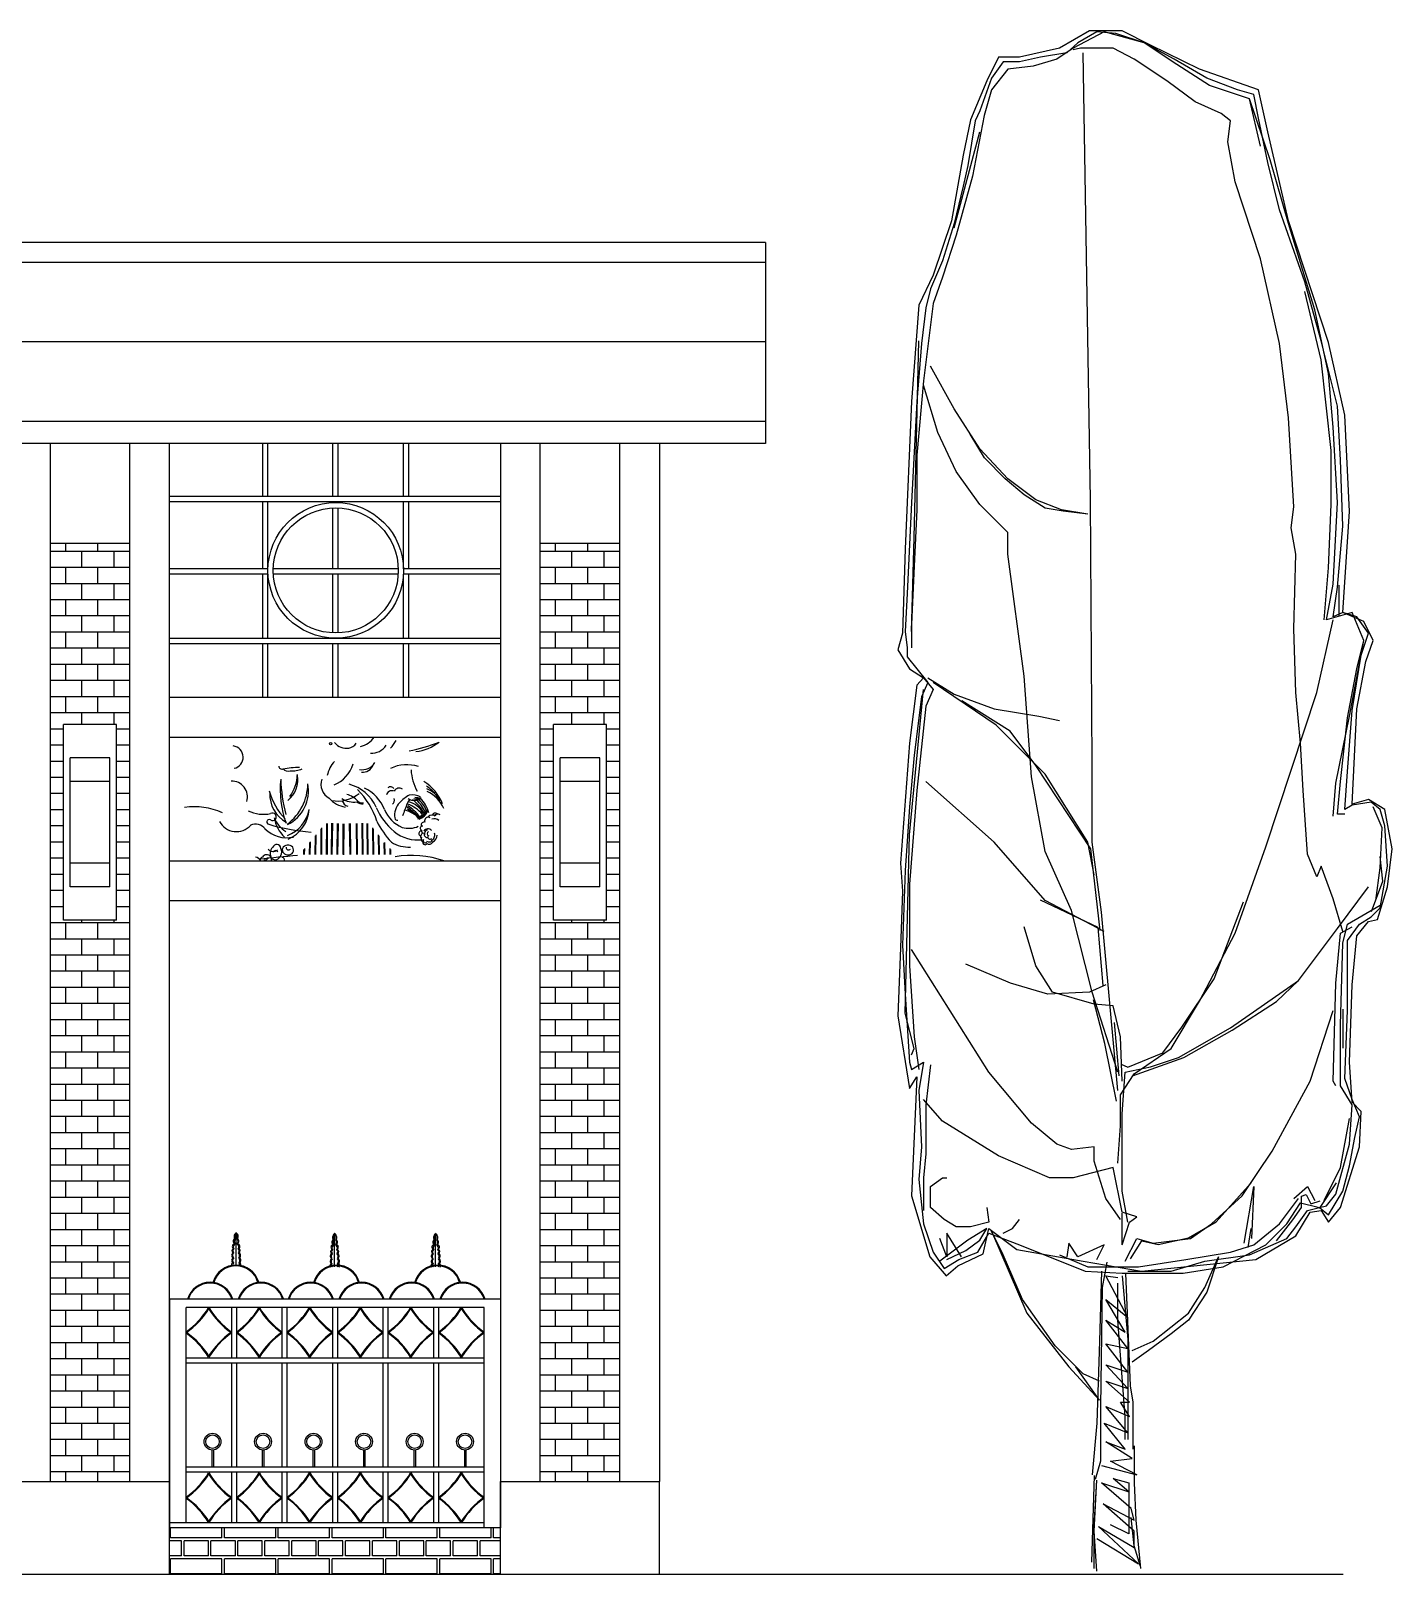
# Model space of a CAD drawing. Extents: x 3796 to 53512, y 4092 to 20812.
# Drawn here: x 43234 to 53512, y 9162 to 20812 of the extents above; entities that cross this region are included whole.
import ezdxf

# ---------------------------------------------------------------- set-up
doc = ezdxf.new("R2010")
doc.units = 0
doc.layers.get('0').update_dxf_attribs({"linetype": 'CONTINUOUS'})
for name, color, linetype in [('C1', 6, 'CONTINUOUS'), ('LAYER1', 3, 'CONTINUOUS'), ('LAYER2', 4, 'CONTINUOUS'), ('S1', 140, 'CONTINUOUS'), ('S2', 3, 'CONTINUOUS'), ('TREE', 104, 'CONTINUOUS')]:
    doc.layers.add(name, color=color, linetype=linetype)

# ---------------------------------------------------------------- blocks, each defined once
blk = doc.blocks.new('02ETRX16')
at = {"color": 0, "linetype": 'BYBLOCK'}
for p, q in [((-0.0237, 0.9839), (-0.0054, 0.9933)), ((-0.0196, 0.9856), (0.0063, 0.9927)), ((-0.0196, 0.9856), (-0.0013, 0.9915)), ((-0.0054, 0.9933), (0.0158, 0.9933)), ((-0.0013, 0.9915), (0.0111, 0.9927)), ((0.0063, 0.9927), (0.0264, 0.9821)), ((0.0111, 0.9927), (0.0234, 0.9856)), ((0.0158, 0.9933), (0.0352, 0.9821)), ((-0.0555, 0.9685), (-0.0237, 0.9839)), ((-0.0408, 0.9715), (-0.0196, 0.9856)), ((-0.039, 0.975), (-0.0196, 0.9856)), ((-0.0131, 0.975), (0.0005, 0.9821)), ((0.0005, 0.9821), (0.0217, 0.9821)), ((0.0217, 0.9821), (0.0264, 0.9809)), ((0.0234, 0.9856), (0.0305, 0.9791)), ((0.0264, 0.9821), (0.037, 0.975)), ((0.0352, 0.9821), (0.0611, 0.9762)), ((-0.062, 0.9579), (-0.0408, 0.9715)), ((-0.0602, 0.9626), (-0.039, 0.975)), ((-0.0343, 0.9609), (-0.0131, 0.975)), ((0.0152, 0.6894), (0.0199, 0.9791)), ((0.0305, 0.9791), (0.0476, 0.9762)), ((0.037, 0.975), (0.0523, 0.9703)), ((0.0476, 0.9762), (0.0611, 0.9732)), ((0.0523, 0.9703), (0.0688, 0.9685)), ((0.0611, 0.9762), (0.0747, 0.9762)), ((0.0611, 0.9732), (0.0717, 0.9732)), ((0.0717, 0.9732), (0.0794, 0.9626)), ((0.0747, 0.9762), (0.0823, 0.9609)), ((-0.0938, 0.955), (-0.0555, 0.9685)), ((-0.0802, 0.955), (-0.0602, 0.9626)), ((-0.0526, 0.9473), (-0.0343, 0.9609)), ((0.0688, 0.9685), (0.0794, 0.955)), ((0.0794, 0.9626), (0.087, 0.9414)), ((0.0823, 0.9609), (0.0929, 0.9356)), ((-0.0997, 0.9279), (-0.0938, 0.955)), ((-0.0938, 0.9367), (-0.0908, 0.952)), ((-0.0908, 0.952), (-0.0802, 0.955)), ((-0.0879, 0.9491), (-0.062, 0.9579)), ((0.0794, 0.955), (0.0841, 0.9385)), ((-0.1014, 0.9096), (-0.0879, 0.9491)), ((-0.095, 0.9185), (-0.0879, 0.9491)), ((-0.0696, 0.9397), (-0.0526, 0.9473)), ((0.087, 0.9414), (0.09, 0.935)), ((-0.0997, 0.9079), (-0.0938, 0.9367)), ((-0.0755, 0.935), (-0.0696, 0.9397)), ((-0.0738, 0.9214), (-0.0755, 0.935)), ((0.0841, 0.9385), (0.0917, 0.899)), ((0.09, 0.935), (0.0947, 0.9061)), ((0.0929, 0.9356), (0.0976, 0.9126)), ((-0.1132, 0.8702), (-0.0997, 0.9279)), ((-0.0785, 0.8955), (-0.0738, 0.9214)), ((0.1035, 0.8655), (0.087, 0.9279)), ((0.0976, 0.9126), (0.1053, 0.8702)), ((-0.1132, 0.8684), (-0.1014, 0.9096)), ((-0.1073, 0.8773), (-0.0997, 0.9079)), ((0.0947, 0.9061), (0.0976, 0.8926)), ((-0.095, 0.8455), (-0.0785, 0.8955)), ((0.0917, 0.899), (0.1023, 0.8608)), ((0.0976, 0.8926), (0.1035, 0.8684)), ((-0.1391, 0.7913), (-0.1132, 0.8702)), ((-0.1238, 0.8307), (-0.1073, 0.8773)), ((0.1053, 0.8702), (0.1171, 0.8349)), ((-0.1303, 0.8125), (-0.1132, 0.8684)), ((0.1023, 0.8608), (0.1112, 0.8337)), ((0.1035, 0.8684), (0.1112, 0.8443)), ((-0.1073, 0.7907), (-0.095, 0.8455)), ((0.1112, 0.8443), (0.1188, 0.826)), ((-0.1344, 0.7924), (-0.1238, 0.8307)), ((0.1112, 0.8337), (0.1171, 0.8166)), ((0.1171, 0.8349), (0.1265, 0.8154)), ((-0.1344, 0.7801), (-0.1238, 0.8243)), ((0.1188, 0.826), (0.1218, 0.8137)), ((-0.1391, 0.7712), (-0.1303, 0.8125)), ((0.1171, 0.8166), (0.1235, 0.7665)), ((0.1218, 0.8137), (0.1247, 0.7907)), ((0.1265, 0.8154), (0.1312, 0.753)), ((-0.1497, 0.7442), (-0.1391, 0.7913)), ((-0.145, 0.75), (-0.1344, 0.7924)), ((-0.1132, 0.7424), (-0.1073, 0.7907)), ((0.1247, 0.7907), (0.1277, 0.753)), ((0.1294, 0.6647), (0.1265, 0.7924)), ((-0.1421, 0.7365), (-0.1391, 0.7712)), ((-0.1409, 0.7212), (-0.1344, 0.7801)), ((0.1035, 0.7483), (0.1188, 0.776)), ((0.1141, 0.733), (0.1235, 0.7636)), ((0.1235, 0.7665), (0.1277, 0.7182)), ((0.1277, 0.753), (0.1312, 0.6876)), ((0.1312, 0.753), (0.1353, 0.6576)), ((-0.1527, 0.6817), (-0.1497, 0.7442)), ((-0.1468, 0.7153), (-0.145, 0.75)), ((-0.1167, 0.6847), (-0.1132, 0.7424)), ((0.087, 0.7224), (0.1035, 0.7483)), ((-0.145, 0.6876), (-0.1421, 0.7365)), ((0.0839, 0.7165), (0.0931, 0.7319)), ((0.1023, 0.7076), (0.1141, 0.733)), ((-0.1409, 0.6864), (-0.1409, 0.7212)), ((0.0688, 0.7029), (0.087, 0.7224)), ((-0.1485, 0.6723), (-0.1468, 0.7153)), ((0.0704, 0.703), (0.0839, 0.7165)), ((0.1277, 0.7182), (0.1277, 0.6829)), ((0.0505, 0.6894), (0.0688, 0.7029)), ((0.0581, 0.6925), (0.0704, 0.703)), ((0.087, 0.6864), (0.1023, 0.7076)), ((0.0445, 0.6839), (0.0581, 0.6925)), ((-0.1485, 0.6164), (-0.1527, 0.6817)), ((-0.1421, 0.6346), (-0.145, 0.6876)), ((-0.1391, 0.6452), (-0.1409, 0.6864)), ((-0.115, 0.6711), (-0.1167, 0.6847)), ((0.014, 0.5186), (0.0152, 0.6894)), ((0.0169, 0.68), (0.034, 0.6829)), ((0.0169, 0.68), (0.0328, 0.682)), ((0.0328, 0.682), (0.0445, 0.6839)), ((0.034, 0.6829), (0.0505, 0.6894)), ((0.0688, 0.6682), (0.087, 0.6864)), ((0.1277, 0.6829), (0.1294, 0.6464)), ((0.1312, 0.6876), (0.1341, 0.6287)), ((-0.145, 0.6328), (-0.1485, 0.6723)), ((-0.1179, 0.6541), (-0.115, 0.6711)), ((0.0688, 0.6541), (0.0688, 0.6682)), ((0.1312, 0.604), (0.1294, 0.6647)), ((-0.1167, 0.6058), (-0.1179, 0.6541)), ((0.0582, 0.5751), (0.0688, 0.6541)), ((0.1353, 0.6576), (0.1371, 0.6028)), ((-0.1362, 0.6116), (-0.1391, 0.6452)), ((0.1294, 0.6464), (0.1312, 0.6087)), ((-0.1461, 0.6144), (-0.1461, 0.6341)), ((-0.1421, 0.6134), (-0.145, 0.6328)), ((-0.1379, 0.6116), (-0.1421, 0.6346)), ((0.1341, 0.6287), (0.1353, 0.604)), ((-0.168, 0.5981), (-0.1621, 0.6105)), ((-0.165, 0.6028), (-0.1574, 0.6134)), ((-0.1621, 0.5981), (-0.1544, 0.6164)), ((-0.1621, 0.6105), (-0.1485, 0.6164)), ((-0.1574, 0.6134), (-0.1485, 0.6164)), ((-0.1544, 0.6164), (-0.1379, 0.6116)), ((-0.1485, 0.6164), (-0.1421, 0.6134)), ((-0.1315, 0.5645), (-0.1421, 0.6116)), ((-0.1603, 0.5887), (-0.165, 0.6028)), ((-0.1179, 0.5645), (-0.1167, 0.6058)), ((0.1312, 0.6087), (0.1312, 0.5934)), ((0.1353, 0.604), (0.1341, 0.5934)), ((0.1371, 0.6028), (0.14, 0.5922)), ((-0.1633, 0.5846), (-0.168, 0.5981)), ((-0.1527, 0.5492), (-0.1621, 0.5981)), ((-0.1574, 0.5798), (-0.1621, 0.5981)), ((0.14, 0.5922), (0.1324, 0.5798)), ((0.1341, 0.5934), (0.1341, 0.5875)), ((-0.1574, 0.5539), (-0.1633, 0.5846)), ((-0.1544, 0.5528), (-0.1603, 0.5887)), ((0.1341, 0.5875), (0.1277, 0.5798)), ((-0.1515, 0.548), (-0.1574, 0.5798)), ((0.0535, 0.5098), (0.0582, 0.5751)), ((0.0764, 0.5433), (0.1171, 0.571)), ((0.1206, 0.574), (0.1035, 0.5634)), ((0.1235, 0.574), (0.1171, 0.5663)), ((0.1277, 0.5798), (0.1206, 0.571)), ((0.1206, 0.571), (0.1247, 0.5616)), ((0.1324, 0.5798), (0.1235, 0.574)), ((0.1235, 0.574), (0.1277, 0.5692)), ((-0.0985, 0.4644), (-0.1315, 0.5645)), ((-0.1209, 0.5316), (-0.1179, 0.5645)), ((0.1035, 0.5634), (0.0776, 0.5539)), ((0.1171, 0.5663), (0.1218, 0.5557)), ((0.1324, 0.4721), (0.1235, 0.5663)), ((0.1247, 0.5616), (0.1294, 0.5239)), ((0.1277, 0.5692), (0.1324, 0.5316)), ((-0.1544, 0.4921), (-0.1574, 0.5539)), ((-0.1515, 0.5133), (-0.1544, 0.5528)), ((0.0776, 0.5539), (0.0487, 0.5492)), ((0.0673, 0.5394), (0.0986, 0.559)), ((0.1218, 0.5557), (0.1277, 0.5009)), ((-0.1438, 0.5056), (-0.1527, 0.5492)), ((-0.1468, 0.5068), (-0.1515, 0.548)), ((0.0487, 0.5492), (0.0352, 0.5463)), ((0.0446, 0.5115), (0.0764, 0.5433)), ((-0.1226, 0.5009), (-0.1209, 0.5316)), ((0.0507, 0.5172), (0.0673, 0.5394)), ((0.1324, 0.5316), (0.1383, 0.4538)), ((0.1294, 0.5239), (0.1324, 0.4903)), ((-0.1497, 0.4886), (-0.1515, 0.5133)), ((0.014, 0.4674), (0.014, 0.5186)), ((0.015, 0.4631), (0.0507, 0.5172)), ((0.0169, 0.4674), (0.0446, 0.5115)), ((-0.145, 0.4856), (-0.1468, 0.5068)), ((-0.1421, 0.4844), (-0.1438, 0.5056)), ((-0.1256, 0.4597), (-0.1226, 0.5009)), ((0.0446, 0.4615), (0.0535, 0.5098)), ((0.0776, 0.4674), (0.1218, 0.5068)), ((0.1277, 0.5009), (0.1324, 0.4403)), ((-0.1756, 0.4886), (-0.165, 0.495)), ((-0.1739, 0.4768), (-0.168, 0.4903)), ((-0.1727, 0.4886), (-0.1668, 0.4933)), ((-0.1668, 0.4933), (-0.1544, 0.4915)), ((-0.165, 0.495), (-0.1544, 0.4921)), ((-0.1544, 0.4915), (-0.1497, 0.4886)), ((0.1324, 0.4903), (0.1353, 0.4491)), ((-0.1803, 0.4632), (-0.1756, 0.4886)), ((-0.1756, 0.478), (-0.1727, 0.4886)), ((-0.1497, 0.4856), (-0.145, 0.4856)), ((-0.1774, 0.452), (-0.1756, 0.478)), ((-0.1727, 0.4509), (-0.1739, 0.4768)), ((0.1353, 0.3566), (0.1324, 0.4721)), ((-0.1774, 0.4385), (-0.1803, 0.4632)), ((-0.0785, 0.4085), (-0.0985, 0.4644)), ((0.0081, 0.422), (0.014, 0.4674)), ((0.0089, 0.4102), (0.015, 0.4631)), ((0.0128, 0.4462), (0.0169, 0.4674)), ((0.0275, 0.4232), (0.0446, 0.4615)), ((0.0446, 0.4297), (0.0776, 0.4674)), ((-0.1727, 0.425), (-0.1774, 0.452)), ((-0.1744, 0.4422), (-0.1726, 0.4582)), ((-0.1697, 0.4297), (-0.1727, 0.4509)), ((-0.1421, 0.4308), (-0.1344, 0.452)), ((-0.1344, 0.452), (-0.1315, 0.445)), ((-0.1315, 0.445), (-0.1256, 0.4597)), ((0.1383, 0.4538), (0.1371, 0.4356)), ((-0.167, 0.4225), (-0.1744, 0.4422)), ((0.1324, 0.4403), (0.1324, 0.3873)), ((0.1353, 0.4491), (0.1371, 0.4008)), ((-0.1709, 0.4173), (-0.1774, 0.4385)), ((-0.145, 0.4114), (-0.165, 0.4385)), ((-0.1485, 0.4096), (-0.1421, 0.4308)), ((0.1371, 0.4356), (0.1383, 0.399)), ((-0.1515, 0.4144), (-0.1727, 0.4267)), ((-0.1668, 0.4191), (-0.1727, 0.425)), ((-0.0649, 0.3789), (-0.084, 0.4287)), ((-0.0025, 0.3066), (0.0081, 0.422)), ((0.0063, 0.4096), (0.0446, 0.4297)), ((0.0101, 0.4121), (0.0476, 0.4299)), ((0.014, 0.3702), (0.0275, 0.4232)), ((-0.165, 0.4161), (-0.1709, 0.4173)), ((-0.1591, 0.4144), (-0.1668, 0.4191)), ((-0.1574, 0.4067), (-0.165, 0.4161)), ((-0.1515, 0.4038), (-0.1591, 0.4144)), ((-0.1468, 0.4085), (-0.1544, 0.4126)), ((-0.1485, 0.402), (-0.1515, 0.4144)), ((-0.1197, 0.3778), (-0.145, 0.4114)), ((0.007, 0.3745), (0.0101, 0.4121)), ((0.0505, 0.3873), (0.0582, 0.4126)), ((-0.1544, 0.3749), (-0.1574, 0.4067)), ((-0.1515, 0.3584), (-0.1515, 0.4038)), ((-0.1468, 0.349), (-0.1485, 0.402)), ((-0.1438, 0.3761), (-0.1468, 0.4085)), ((-0.0555, 0.3643), (-0.0785, 0.4085)), ((0.1371, 0.4008), (0.1353, 0.369)), ((0.0811, 0.3184), (0.1312, 0.3979)), ((0.1383, 0.399), (0.14, 0.3549)), ((0.0399, 0.3702), (0.0505, 0.3873)), ((0.067, 0.3761), (0.0959, 0.3884)), ((0.1324, 0.3873), (0.1294, 0.3413)), ((-0.1527, 0.3248), (-0.1544, 0.3749)), ((-0.1421, 0.3125), (-0.1438, 0.3761)), ((-0.1055, 0.3641), (-0.1197, 0.3778)), ((-0.0755, 0.3472), (-0.1197, 0.3778)), ((-0.044, 0.3475), (-0.0649, 0.3789)), ((-0.0025, 0.3184), (0.014, 0.3702)), ((0.0052, 0.3749), (0.0158, 0.3702)), ((0.0128, 0.3625), (0.0399, 0.3702)), ((0.0158, 0.3702), (0.0429, 0.369)), ((0.0429, 0.369), (0.067, 0.3761)), ((-0.0766, 0.3456), (-0.1055, 0.3641)), ((-0.0372, 0.3337), (-0.0555, 0.3643)), ((-0.0043, 0.3413), (0.0005, 0.3614)), ((0.0005, 0.3614), (0.0128, 0.3625)), ((0.0058, 0.337), (0.0132, 0.3653)), ((0.1353, 0.369), (0.1324, 0.3248)), ((-0.1497, 0.3142), (-0.1515, 0.3584)), ((-0.1486, 0.334), (-0.1486, 0.3592)), ((-0.1273, 0.3125), (-0.1421, 0.3584)), ((-0.0034, 0.3161), (-0.0004, 0.3506)), ((0.1294, 0.3337), (0.1353, 0.3566)), ((0.14, 0.3549), (0.1324, 0.3078)), ((-0.1468, 0.3095), (-0.1468, 0.349)), ((-0.0453, 0.3278), (-0.0766, 0.3456)), ((-0.0419, 0.3278), (-0.0755, 0.3472)), ((-0.0317, 0.3309), (-0.044, 0.3475)), ((-0.0054, 0.3125), (-0.0043, 0.3413)), ((0.1294, 0.3413), (0.1265, 0.3201)), ((-0.0131, 0.3172), (-0.0372, 0.3337)), ((-0.009, 0.3217), (-0.0317, 0.3309)), ((-0.0016, 0.2995), (0.0058, 0.337)), ((0.1312, 0.3296), (0.1294, 0.3337)), ((-0.1544, 0.2989), (-0.1527, 0.3248)), ((-0.0121, 0.3161), (-0.0453, 0.3278)), ((-0.0237, 0.3219), (-0.0419, 0.3278)), ((-0.0072, 0.3184), (-0.0237, 0.3219)), ((-0.0047, 0.3235), (-0.009, 0.3217)), ((0.1188, 0.3231), (0.1218, 0.2972)), ((0.1235, 0.3248), (0.1265, 0.3066)), ((0.1312, 0.3201), (0.1235, 0.3248)), ((0.1324, 0.3248), (0.1312, 0.3201)), ((-0.1544, 0.3007), (-0.1497, 0.3142)), ((-0.1438, 0.3095), (-0.1421, 0.3125)), ((-0.1026, 0.2671), (-0.1273, 0.3125)), ((-0.0043, 0.3036), (-0.0131, 0.3172)), ((-0.0054, 0.2913), (-0.0072, 0.3184)), ((0.0535, 0.2854), (0.0811, 0.3184)), ((0.1277, 0.3154), (0.1312, 0.2383)), ((0.1324, 0.3078), (0.1277, 0.3154)), ((-0.1591, 0.2895), (-0.1544, 0.3007)), ((-0.1544, 0.2972), (-0.1468, 0.3095)), ((-0.0043, 0.2836), (-0.0043, 0.3036)), ((0.1112, 0.2866), (0.1235, 0.3007)), ((0.1265, 0.3066), (0.1247, 0.2701)), ((-0.1603, 0.293), (-0.1544, 0.2989)), ((-0.1591, 0.2701), (-0.1603, 0.293)), ((-0.1527, 0.2718), (-0.1544, 0.2972)), ((-0.0054, 0.2412), (-0.0054, 0.2913)), ((0.1218, 0.2972), (0.1218, 0.2654)), ((-0.1562, 0.276), (-0.1591, 0.2895)), ((-0.1468, 0.2565), (-0.1527, 0.2883)), ((-0.0025, 0.2595), (-0.0043, 0.2836)), ((0.037, 0.2718), (0.0535, 0.2854)), ((0.0747, 0.2642), (0.1112, 0.2866)), ((-0.1468, 0.2306), (-0.1591, 0.2701)), ((-0.1527, 0.2577), (-0.1562, 0.276)), ((-0.1438, 0.2394), (-0.1527, 0.2718)), ((0.0128, 0.2701), (0.0275, 0.2683)), ((0.0128, 0.2606), (0.0128, 0.2701)), ((0.0275, 0.2683), (0.037, 0.2718)), ((0.1247, 0.2701), (0.1265, 0.2489)), ((-0.0832, 0.2383), (-0.1026, 0.2671)), ((0.0052, 0.2365), (0.0128, 0.2606)), ((0.0417, 0.25), (0.0747, 0.2642)), ((0.1218, 0.2654), (0.1235, 0.25)), ((-0.1485, 0.2412), (-0.1527, 0.2577)), ((-0.1362, 0.2353), (-0.1468, 0.2565)), ((-0.0054, 0.2277), (0.0005, 0.2565)), ((0.0005, 0.2565), (0.0264, 0.25)), ((-0.1391, 0.2259), (-0.1485, 0.2412)), ((-0.1338, 0.2306), (-0.1443, 0.2466)), ((-0.1256, 0.2442), (-0.1303, 0.2353)), ((-0.1167, 0.2365), (-0.1256, 0.2442)), ((-0.0908, 0.2442), (-0.0891, 0.2106)), ((-0.0844, 0.2076), (-0.0908, 0.2442)), ((-0.0662, 0.2214), (-0.0889, 0.2466)), ((-0.009, 0.2212), (-0.0054, 0.2412)), ((0.0264, 0.25), (0.0417, 0.25)), ((0.1112, 0.25), (0.1082, 0.25)), ((0.1188, 0.2442), (0.1112, 0.25)), ((0.1188, 0.2306), (0.1188, 0.2442)), ((0.1235, 0.25), (0.1235, 0.2288)), ((0.1265, 0.2489), (0.1235, 0.22)), ((-0.1391, 0.2212), (-0.1468, 0.2306)), ((-0.1379, 0.2318), (-0.1438, 0.2394)), ((-0.1332, 0.2306), (-0.1391, 0.2259)), ((-0.1332, 0.2306), (-0.1379, 0.2318)), ((-0.1277, 0.2331), (-0.1338, 0.2349)), ((-0.1209, 0.2336), (-0.1332, 0.2306)), ((-0.1256, 0.2288), (-0.1332, 0.2306)), ((-0.1246, 0.2392), (-0.1277, 0.2331)), ((-0.1215, 0.238), (-0.1246, 0.2392)), ((-0.1215, 0.2306), (-0.1215, 0.238)), ((-0.116, 0.2226), (-0.1215, 0.2306)), ((-0.112, 0.22), (-0.1209, 0.2336)), ((-0.1073, 0.22), (-0.1197, 0.2365)), ((-0.0632, 0.22), (-0.0832, 0.2383)), ((-0.0043, 0.223), (0.0052, 0.2365)), ((0.0823, 0.2306), (0.0811, 0.2212)), ((0.11, 0.223), (0.1188, 0.2306)), ((0.1312, 0.2383), (0.1194, 0.1988)), ((-0.1344, 0.2288), (-0.1391, 0.2212)), ((-0.1273, 0.2277), (-0.1344, 0.2288)), ((-0.1179, 0.2124), (-0.1273, 0.2277)), ((-0.1179, 0.2182), (-0.1256, 0.2288)), ((-0.1055, 0.2091), (-0.116, 0.2226)), ((-0.0483, 0.211), (-0.0662, 0.2214)), ((-0.0149, 0.2247), (-0.0054, 0.2277)), ((-0.0101, 0.2212), (-0.0149, 0.2247)), ((-0.0054, 0.2065), (-0.0101, 0.2212)), ((-0.0054, 0.2065), (-0.0054, 0.2271)), ((0.0658, 0.2171), (0.0611, 0.223)), ((0.0811, 0.2212), (0.0929, 0.2182)), ((0.1023, 0.2182), (0.11, 0.223)), ((-0.112, 0.2106), (-0.1179, 0.2182)), ((-0.092, 0.197), (-0.1179, 0.2124)), ((-0.0985, 0.2065), (-0.112, 0.22)), ((-0.0879, 0.2), (-0.112, 0.2106)), ((-0.0908, 0.2065), (-0.1073, 0.22)), ((-0.0871, 0.2048), (-0.0889, 0.2171)), ((-0.0496, 0.2106), (-0.0632, 0.22)), ((-0.0255, 0.2076), (-0.0496, 0.2106)), ((-0.0287, 0.2067), (-0.0483, 0.211)), ((-0.0149, 0.2106), (-0.0255, 0.2076)), ((-0.0072, 0.1959), (-0.0149, 0.2106)), ((0.0794, 0.2153), (0.0564, 0.1623)), ((0.0811, 0.2141), (0.0611, 0.2065)), ((0.0811, 0.2171), (0.0629, 0.2035)), ((0.0717, 0.2141), (0.0658, 0.2171)), ((0.0717, 0.2), (0.0794, 0.2153)), ((0.0847, 0.2006), (0.0811, 0.2171)), ((0.0882, 0.2018), (0.0811, 0.2141)), ((0.0823, 0.2171), (0.0947, 0.2094)), ((0.087, 0.2094), (0.0823, 0.2171)), ((0.0929, 0.2182), (0.1023, 0.2182)), ((0.0988, 0.1988), (0.1082, 0.2141)), ((0.1082, 0.2141), (0.1082, 0.1988)), ((0.1082, 0.1988), (0.1129, 0.2106)), ((0.1235, 0.22), (0.1171, 0.2018)), ((-0.0708, 0.1923), (-0.0985, 0.2065)), ((-0.0755, 0.2018), (-0.0908, 0.2065)), ((-0.0467, 0.197), (-0.0755, 0.2018)), ((-0.0182, 0.2091), (-0.0287, 0.2067)), ((-0.0108, 0.1974), (-0.0182, 0.2091)), ((0.0063, 0.2065), (0.0234, 0.1988)), ((0.0111, 0.197), (0.0063, 0.2065)), ((0.0611, 0.2065), (0.0187, 0.1894)), ((0.0629, 0.2035), (0.0199, 0.1959)), ((0.0234, 0.1988), (0.0293, 0.2076)), ((0.0293, 0.2076), (0.0305, 0.1988)), ((0.1012, 0.1929), (0.0847, 0.2006)), ((0.0959, 0.2029), (0.087, 0.2094)), ((0.1006, 0.197), (0.0882, 0.2018)), ((0.0947, 0.2094), (0.1129, 0.1959)), ((0.1082, 0.197), (0.0959, 0.2029)), ((0.1171, 0.2018), (0.11, 0.1912)), ((-0.0178, 0.1894), (-0.092, 0.197)), ((-0.059, 0.1959), (-0.0879, 0.2)), ((-0.0449, 0.1882), (-0.0708, 0.1923)), ((-0.0679, 0.1988), (-0.0602, 0.1758)), ((-0.059, 0.1788), (-0.0679, 0.1988)), ((-0.0372, 0.1894), (-0.059, 0.1959)), ((-0.016, 0.1923), (-0.0467, 0.197)), ((0.0199, 0.1959), (-0.0178, 0.1894)), ((0.0169, 0.1923), (-0.016, 0.1923)), ((0.0046, 0.1953), (0.0075, 0.1788)), ((0.0352, 0.2), (0.0169, 0.1923)), ((0.0593, 0.1711), (0.0717, 0.2)), ((0.11, 0.1912), (0.1006, 0.197)), ((0.1088, 0.1864), (0.1012, 0.1929)), ((0.1194, 0.1988), (0.1088, 0.1864)), ((-0.0054, 0.1882), (-0.0449, 0.1882)), ((-0.009, 0.1894), (-0.0372, 0.1894)), ((-0.0107, 0.1152), (-0.0078, 0.1882)), ((-0.0054, 0.1864), (-0.009, 0.1452)), ((-0.009, 0.1594), (0.0052, 0.1864)), ((0.0187, 0.1894), (-0.0054, 0.1882)), ((0.0052, 0.1864), (-0.0025, 0.1853)), ((-0.0025, 0.1576), (-0.0025, 0.1817)), ((0.0081, 0.1894), (0.0093, 0.144)), ((-0.0602, 0.1758), (-0.0484, 0.1576)), ((-0.0484, 0.1623), (-0.059, 0.1788)), ((0.0052, 0.1711), (-0.009, 0.1594)), ((-0.0072, 0.1499), (0.0052, 0.1711)), ((0.0075, 0.1788), (0.0087, 0.1016)), ((0.0381, 0.1411), (0.0593, 0.1711)), ((-0.0255, 0.144), (-0.0484, 0.1623)), ((0.0564, 0.1623), (0.0293, 0.1275)), ((-0.0484, 0.1576), (-0.0372, 0.1488)), ((-0.009, 0.1393), (0.0052, 0.1576)), ((-0.0072, 0.0952), (-0.0025, 0.1576)), ((0.0052, 0.1576), (-0.0072, 0.1499)), ((-0.0372, 0.1488), (-0.0225, 0.1381)), ((-0.0119, 0.1381), (-0.0255, 0.144)), ((-0.009, 0.1452), (-0.009, 0.0804)), ((0.0052, 0.1423), (-0.009, 0.1393)), ((-0.009, 0.124), (0.0052, 0.1423)), ((0.0093, 0.144), (0.0111, 0.091)), ((0.0199, 0.1228), (0.0381, 0.1411)), ((-0.0225, 0.1381), (-0.0119, 0.1305)), ((0.0052, 0.1287), (-0.009, 0.124)), ((-0.009, 0.1134), (0.0052, 0.1287)), ((0.0093, 0.1058), (0.0246, 0.1275)), ((0.0293, 0.1275), (0.0093, 0.1058)), ((0.0093, 0.1181), (0.0199, 0.1228)), ((-0.0125, 0.1046), (-0.0107, 0.1152)), ((-0.0101, 0.1046), (0.0052, 0.1181)), ((0.0052, 0.1181), (-0.009, 0.1134)), ((-0.0125, 0.074), (-0.0125, 0.1046)), ((-0.0043, 0.1046), (-0.0101, 0.1046)), ((-0.0101, 0.0952), (-0.0043, 0.1046)), ((0.0052, 0.1016), (-0.0101, 0.0952)), ((-0.009, 0.0846), (0.0052, 0.1016)), ((0.0087, 0.1016), (0.0087, 0.0663)), ((0.0063, 0.091), (-0.009, 0.0846)), ((-0.0072, 0.0804), (-0.0072, 0.0952)), ((-0.0072, 0.074), (0.0063, 0.091)), ((0.0111, 0.091), (0.014, 0.0575)), ((-0.0131, 0.0763), (-0.0131, 0.0522)), ((-0.0119, 0.0681), (0.0052, 0.0787)), ((0.0052, 0.0787), (-0.0072, 0.074)), ((-0.0149, 0.0575), (0.0022, 0.0663)), ((0.0081, 0.0634), (-0.0149, 0.0575)), ((0.0022, 0.0663), (-0.0119, 0.0681)), ((0.0087, 0.0663), (0.0122, 0.0545)), ((-0.0131, 0.0522), (-0.0143, 0.028)), ((-0.0113, 0.0357), (0.0081, 0.0522)), ((0.0005, 0.0551), (-0.0096, 0.0522)), ((-0.0096, 0.0463), (0.0005, 0.0551)), ((-0.0096, 0.0522), (-0.0096, 0.0192)), ((0.0081, 0.0522), (-0.0096, 0.0463)), ((0.0128, 0.0239), (0.0111, 0.0539)), ((0.0128, 0.021), (0.0111, 0.0539)), ((0.0128, 0.0569), (0.0146, 0.0009)), ((0.0069, 0.0386), (-0.0131, 0.028)), ((-0.0131, 0.021), (0.0069, 0.0386)), ((-0.0131, 0.028), (-0.0113, 0.0357)), ((-0.0143, 0.028), (-0.0172, -0.0032)), ((-0.016, -0.0002), (0.0099, 0.0239)), ((-0.0131, 0.0115), (-0.0113, 0.0298)), ((0.0099, 0.0239), (-0.0131, 0.0104)), ((-0.0131, 0.0104), (-0.0131, 0.021)), ((-0.0096, 0.0192), (0.0022, 0.0251)), ((0.0111, -0.005), (0.0128, 0.021)), ((0.0128, -0.0032), (0.0128, 0.0239)), ((-0.0172, -0.002), (-0.0131, 0.0115)), ((0.0111, 0.0162), (-0.016, -0.0002))]:
    blk.add_line(p, q, dxfattribs=at)
blk = doc.blocks.new('A$C71B146BA')
at = {"layer": 'TREE', "xscale": -4480, "yscale": 4480, "zscale": 4480}
blk.add_blockref('02ETRX16', (627.3, 22.2), dxfattribs=at)
blk = doc.blocks.new('A$C308B73CE')
at = {"color": 3, "xscale": 5, "yscale": 5, "zscale": 5}
blk.add_blockref('A$C71B146BA', (0, 0), dxfattribs=at)
blk = doc.blocks.new('A$C458A03C4')
at = {"color": 9, "xscale": 0.52, "yscale": 0.52, "zscale": 0.52}
blk.add_blockref('A$C308B73CE', (0, 0), dxfattribs=at)

msp = doc.modelspace()

# ---------------------------------------------------------------- hatches: boundary and pattern name
h = msp.add_hatch()
h.set_pattern_fill('AR-B816', color=256, scale=0.6, style=0)
h.set_pattern_definition([(180, (39351.26, 5912.28), (0, 121.92), []), (90, (39351.26, 5912.28), (121.92, 121.92), [121.92, -121.92])])
h.paths.add_polyline_path([(43381, 16946), (43981, 16946), (43981, 9862), (43381, 9862)])
h.paths.add_polyline_path([(43481, 15575), (43481, 14100), (43881, 14100), (43881, 15575)], flags=16)
h.paths.add_polyline_path([(43531, 15325), (43531, 14350), (43831, 14350), (43831, 15325)], flags=0)
h.paths.add_polyline_path([(43531, 15145), (43531, 15325), (43831, 15325), (43831, 15145)], flags=0)
h.paths.add_polyline_path([(43831, 14530), (43531, 14530), (43531, 15145), (43831, 15145)], flags=0)
h.paths.add_polyline_path([(43531, 14350), (43531, 14530), (43831, 14530), (43831, 14350)], flags=0)
h = msp.add_hatch()
h.set_pattern_fill('AR-B816', color=256, scale=0.6, style=0)
h.set_pattern_definition([(180, (43050.28, 5912.28), (0, 121.92), []), (90, (43050.28, 5912.28), (121.92, 121.92), [121.92, -121.92])])
h.paths.add_polyline_path([(47080, 16946), (47680, 16946), (47680, 9862), (47080, 9862)])
h.paths.add_polyline_path([(47180, 15575), (47180, 14100), (47580, 14100), (47580, 15575)], flags=16)
h.paths.add_polyline_path([(47230, 15325), (47230, 14350), (47530, 14350), (47530, 15325)], flags=0)
h.paths.add_polyline_path([(47230, 15145), (47230, 15325), (47530, 15325), (47530, 15145)], flags=0)
h.paths.add_polyline_path([(47530, 14530), (47230, 14530), (47230, 15145), (47530, 15145)], flags=0)
h.paths.add_polyline_path([(47230, 14350), (47230, 14530), (47530, 14530), (47530, 14350)], flags=0)
h = msp.add_hatch()
h.set_pattern_fill('AR-BRELM', color=9, scale=2, style=0)
h.set_pattern_definition([(180, (43050.28, 5912.28), (0, 270.968), [387.35, -19.05]), (180, (43050.28, 6026.58), (0, 270.968), [387.35, -19.05]), (180, (42948.68, 6047.76), (0, 270.968), [184.15, -19.05]), (180, (42948.68, 6162.06), (0, 270.968), [184.15, -19.05]), (90, (43050.28, 5912.28), (406.4, 2e-14), [114.3, -156.667]), (90, (43069.33, 5912.28), (406.4, 2e-14), [114.3, -156.667]), (90, (42948.68, 6047.76), (203.2, 1e-14), [114.3, -156.667]), (90, (42967.73, 6047.76), (203.2, 1e-14), [114.3, -156.667])])
h.paths.add_polyline_path([(46780, 9512), (46780, 9162), (44281, 9162), (44281, 9512)])

# ---------------------------------------------------------------- linework, layer by layer
for p, q in [((43381, 16946), (43981, 16946)), ((47080, 16946), (47680, 16946))]:
    msp.add_line(p, q)
at = {"color": 3}
for p, q in [((44280, 11237), (44280, 9512)), ((46780, 11237), (44280, 11237)), ((46780, 11237), (46780, 9512)), ((44407, 9550), (44407, 11174)), ((46657, 11174), (44407, 11174)), ((44750, 10792), (44750, 11174)), ((44788, 10792), (44788, 11174)), ((45131, 10792), (45131, 11174)), ((45169, 10792), (45169, 11174)), ((45513, 10792), (45513, 11174)), ((45551, 10792), (45551, 11174)), ((45894, 10792), (45894, 11174)), ((45932, 10792), (45932, 11174)), ((46276, 10792), (46276, 11174)), ((46314, 10792), (46314, 11174)), ((46657, 9512), (46657, 11174)), ((46657, 10792), (44407, 10792)), ((46657, 10754), (44407, 10754)), ((44750, 9970), (44750, 10754)), ((44788, 9970), (44788, 10754)), ((45131, 9970), (45131, 10754)), ((45169, 9970), (45169, 10754)), ((45513, 9970), (45513, 10754)), ((45551, 9970), (45551, 10754)), ((45894, 9970), (45894, 10754)), ((45932, 9970), (45932, 10754)), ((46276, 9970), (46276, 10754)), ((46314, 9970), (46314, 10754)), ((46657, 9970), (44407, 9970)), ((46657, 9931), (44407, 9931)), ((44750, 9550), (44750, 9931)), ((44788, 9550), (44788, 9931)), ((45131, 9550), (45131, 9931)), ((45169, 9550), (45169, 9931)), ((45513, 9550), (45513, 9931)), ((45551, 9550), (45551, 9931)), ((45894, 9550), (45894, 9931)), ((45932, 9550), (45932, 9931)), ((46276, 9550), (46276, 9931)), ((46314, 9550), (46314, 9931)), ((46657, 9550), (44280, 9550))]:
    msp.add_line(p, q, dxfattribs=at)
at = {"color": 2}
msp.add_line((46780, 9512), (44280, 9512), dxfattribs=at)
at = {"color": 6}
msp.add_line((4371, 9162), (53143, 9162), dxfattribs=at)
at = {"layer": 'C1', "color": 0}
for centre, radius, start, end in [((46016, 4973), 9644, 94.5732, 96.2869), ((46112, 13884), 704, 69.9983, 100.4828)]:
    msp.add_arc(centre, radius, start, end, dxfattribs=at)
at = {"layer": 'LAYER1'}
for p, q in [((48781, 19214), (7215, 19214)), ((48781, 19214), (48781, 17696)), ((48781, 17864), (7215, 17864)), ((44281, 9862), (44281, 17696)), ((46780, 17696), (46780, 9862)), ((47980, 17696), (47980, 9862)), ((44281, 15781), (46780, 15781)), ((44281, 14246), (46780, 14246)), ((43081, 9862), (44281, 9862)), ((44281, 9162), (44281, 9862)), ((46780, 9162), (46780, 9862)), ((46780, 9862), (47980, 9862)), ((47980, 9162), (47980, 9862)), ((43081, 9162), (44281, 9162)), ((46780, 9162), (47980, 9162))]:
    msp.add_line(p, q, dxfattribs=at)
at = {"layer": 'LAYER1', "color": 4}
for p, q in [((48781, 19064), (7215, 19064)), ((48781, 18464), (7215, 18464)), ((48781, 17696), (7215, 17696)), ((43381, 9862), (43381, 17696)), ((43981, 9862), (43981, 17696)), ((44984, 17296), (44984, 17693)), ((45024, 17296), (45024, 17693)), ((45512, 17696), (45512, 17296)), ((45552, 17696), (45552, 17296)), ((46048, 17296), (46048, 17696)), ((46088, 17296), (46088, 17696)), ((47080, 9862), (47080, 17696)), ((47680, 9862), (47680, 17696)), ((46780, 17296), (44280, 17296)), ((46780, 17256), (44280, 17256)), ((44984, 16750), (44984, 17256)), ((45024, 16750), (45024, 17256)), ((46048, 16750), (46048, 17256)), ((46088, 16750), (46088, 17256)), ((45512, 17210), (45512, 16750)), ((45552, 17210), (45552, 16750)), ((45024, 16750), (44280, 16750)), ((45025, 16710), (44280, 16710)), ((44984, 16227), (44984, 16710)), ((45024, 16227), (45024, 16710)), ((46008, 16750), (45064, 16750)), ((46007, 16710), (45065, 16710)), ((45512, 16710), (45512, 16267)), ((45552, 16710), (45552, 16267)), ((46780, 16710), (46047, 16710)), ((46780, 16750), (46048, 16750)), ((46048, 16227), (46048, 16710)), ((46088, 16227), (46088, 16710)), ((44280, 16227), (46785, 16227)), ((44280, 16187), (46785, 16187)), ((44984, 15781), (44984, 16187)), ((45024, 15781), (45024, 16187)), ((45512, 16187), (45512, 15781)), ((45552, 16187), (45552, 15781)), ((46048, 15781), (46048, 16187)), ((46088, 15781), (46088, 16187)), ((43480, 14100), (43480, 15575)), ((43880, 15575), (43480, 15575)), ((43880, 14100), (43880, 15575)), ((47180, 14100), (47180, 15575)), ((47580, 15575), (47180, 15575)), ((47580, 14100), (47580, 15575)), ((44281, 15481), (46780, 15481)), ((43530, 14350), (43530, 15325)), ((43830, 15325), (43530, 15325)), ((43830, 14350), (43830, 15325)), ((47230, 14350), (47230, 15325)), ((47530, 15325), (47230, 15325)), ((47530, 14350), (47530, 15325)), ((43830, 15145), (43530, 15145)), ((47530, 15145), (47230, 15145)), ((43830, 14530), (43530, 14530)), ((44281, 14546), (46780, 14546)), ((47530, 14530), (47230, 14530)), ((43830, 14350), (43530, 14350)), ((47530, 14350), (47230, 14350)), ((43880, 14100), (43480, 14100)), ((47580, 14100), (47180, 14100))]:
    msp.add_line(p, q, dxfattribs=at)
for radius in [512, 472]:
    msp.add_circle((45536, 16739), radius, dxfattribs=at)
at = {"layer": 'LAYER2', "color": 9, "linetype": 'BYBLOCK'}
for p, q in [((44783, 11488), (44783, 11735)), ((45527, 11482), (45527, 11729)), ((46290, 11482), (46290, 11729)), ((44599, 10098), (44599, 9970)), ((44612, 10098), (44612, 9970)), ((44981, 10098), (44981, 9970)), ((44994, 10098), (44994, 9970)), ((45362, 10098), (45362, 9970)), ((45375, 10098), (45375, 9970)), ((45744, 10098), (45744, 9970)), ((45756, 10098), (45756, 9970)), ((46125, 10098), (46125, 9970)), ((46138, 10098), (46138, 9970)), ((46507, 10098), (46507, 9970)), ((46519, 10098), (46519, 9970))]:
    msp.add_line(p, q, dxfattribs=at)
for centre, radius in [((44605, 10162), 63.6), ((44605, 10162), 50.9), ((44987, 10162), 63.6), ((44987, 10162), 50.9), ((45368, 10162), 63.6), ((45368, 10162), 50.9), ((45749, 10162), 63.6), ((45749, 10162), 50.9), ((46131, 10162), 63.6), ((46131, 10162), 50.9), ((46512, 10162), 63.6), ((46512, 10162), 50.9)]:
    msp.add_circle(centre, radius, dxfattribs=at)
for centre, radius, start, end in [((44777, 11635), 22.5, 106.6157, 227.6078), ((44784, 11675), 22.4, 122.6552, 233.9732), ((44783, 11633), 21.2, 107.1003, 215.3468), ((44799, 11710), 31.3, 114.3329, 211.7311), ((44799, 11674), 30.1, 142.7071, 222.7512), ((44807, 11708), 35.5, 131.4964, 205.2128), ((44768, 11710), 31.3, 328.2689, 65.6671), ((44759, 11708), 35.5, 334.7872, 48.5036), ((44783, 11633), 21.2, 324.6532, 72.8997), ((44768, 11674), 30.1, 317.2488, 37.2929), ((44782, 11675), 22.4, 306.0268, 57.3448), ((44789, 11635), 22.5, 312.3922, 73.3843), ((45528, 11668), 22.4, 122.6552, 233.9732), ((45543, 11704), 31.3, 114.3329, 211.7311), ((45543, 11668), 30.1, 142.7071, 222.7512), ((45551, 11702), 35.5, 131.4964, 205.2128), ((45512, 11704), 31.3, 328.2689, 65.6671), ((45504, 11702), 35.5, 334.7872, 48.5036), ((45512, 11668), 30.1, 317.2488, 37.2929), ((45527, 11668), 22.4, 306.0268, 57.3448), ((46291, 11668), 22.4, 122.6552, 233.9732), ((46306, 11704), 31.3, 114.3329, 211.7311), ((46306, 11668), 30.1, 142.7071, 222.7512), ((46314, 11702), 35.5, 131.4964, 205.2128), ((46275, 11704), 31.3, 328.2689, 65.6671), ((46267, 11702), 35.5, 334.7872, 48.5036), ((46275, 11668), 30.1, 317.2488, 37.2929), ((46289, 11668), 22.4, 306.0268, 57.3448), ((44774, 11568), 24.3, 124.3989, 225.6308), ((44774, 11530), 24.3, 124.3989, 225.6308), ((44770, 11603), 17.9, 117.1957, 234.6277), ((44782, 11568), 25.7, 129.4156, 223.0734), ((44782, 11529), 25.7, 129.4156, 223.0734), ((44783, 11602), 23.7, 132.3273, 219.0316), ((44767, 11621), 0.376, 215.3468, 324.6532), ((44783, 11602), 23.7, 320.9684, 47.6727), ((44800, 11621), 0.376, 215.3468, 324.6532), ((44784, 11568), 25.7, 316.9266, 50.5844), ((44787, 11529), 25.7, 316.9266, 50.5844), ((44796, 11603), 17.9, 305.3723, 62.8043), ((44793, 11568), 24.3, 314.3692, 55.6011), ((44795, 11530), 24.3, 314.3692, 55.6011), ((45518, 11562), 24.3, 124.3989, 225.6308), ((45518, 11523), 24.3, 124.3989, 225.6308), ((45515, 11596), 17.9, 117.1957, 234.6277), ((45522, 11629), 22.5, 106.6157, 227.6078), ((45526, 11561), 25.7, 129.4156, 223.0734), ((45526, 11523), 25.7, 129.4156, 223.0734), ((45528, 11596), 23.7, 132.3273, 219.0316), ((45528, 11626), 21.2, 107.1003, 215.3468), ((45511, 11614), 0.376, 215.3468, 324.6532), ((45527, 11626), 21.2, 324.6532, 72.8997), ((45533, 11629), 22.5, 312.3922, 73.3843), ((45527, 11596), 23.7, 320.9684, 47.6727), ((45544, 11614), 0.376, 215.3468, 324.6532), ((45529, 11561), 25.7, 316.9266, 50.5844), ((45540, 11596), 17.9, 305.3723, 62.8043), ((45531, 11523), 25.7, 316.9266, 50.5844), ((45537, 11562), 24.3, 314.3692, 55.6011), ((45540, 11523), 24.3, 314.3692, 55.6011), ((46281, 11562), 24.3, 124.3989, 225.6308), ((46281, 11523), 24.3, 124.3989, 225.6308), ((46277, 11596), 17.9, 117.1957, 234.6277), ((46284, 11629), 22.5, 106.6157, 227.6078), ((46289, 11561), 25.7, 129.4156, 223.0734), ((46289, 11523), 25.7, 129.4156, 223.0734), ((46290, 11596), 23.7, 132.3273, 219.0316), ((46291, 11626), 21.2, 107.1003, 215.3468), ((46274, 11614), 0.376, 215.3468, 324.6532), ((46290, 11626), 21.2, 324.6532, 72.8997), ((46296, 11629), 22.5, 312.3922, 73.3843), ((46290, 11596), 23.7, 320.9684, 47.6727), ((46307, 11614), 0.376, 215.3468, 324.6532), ((46292, 11561), 25.7, 316.9266, 50.5844), ((46294, 11523), 25.7, 316.9266, 50.5844), ((46303, 11596), 17.9, 305.3723, 62.8043), ((46300, 11562), 24.3, 314.3692, 55.6011), ((46302, 11523), 24.3, 314.3692, 55.6011), ((44782, 11316), 179, 16.3432, 163.6568), ((44782, 11316), 173, 16.3432, 163.6568), ((44767, 11498), 18, 123.9556, 218.3188), ((44776, 11501), 16.6, 139.9327, 236.4645), ((44793, 11501), 16.6, 303.5355, 40.0673), ((44802, 11498), 18, 321.6812, 56.0444), ((45542, 11316), 179, 16.3432, 163.6568), ((45542, 11316), 173, 16.3432, 163.6568), ((45511, 11491), 18, 123.9556, 218.3188), ((45520, 11495), 16.6, 139.9327, 236.4645), ((45537, 11495), 16.6, 303.5355, 40.0673), ((45546, 11491), 18, 321.6812, 56.0444), ((46305, 11316), 179, 16.3432, 163.6568), ((46305, 11316), 173, 16.3432, 163.6568), ((46274, 11491), 18, 123.9556, 218.3188), ((46283, 11495), 16.6, 139.9327, 236.4645), ((46300, 11495), 16.6, 303.5355, 40.0673), ((46309, 11491), 18, 321.6812, 56.0444), ((44587, 11186), 179, 16.3432, 163.6568), ((44587, 11186), 173, 16.3432, 163.6568), ((44971, 11186), 179, 16.3432, 163.6568), ((44971, 11186), 173, 16.3432, 163.6568), ((45347, 11186), 179, 16.3432, 163.6568), ((45347, 11186), 173, 16.3432, 163.6568), ((45730, 11186), 179, 16.3432, 163.6568), ((45730, 11186), 173, 16.3432, 163.6568), ((46110, 11186), 179, 16.3432, 163.6568), ((46110, 11186), 173, 16.3432, 163.6568), ((46493, 11186), 179, 16.3432, 163.6568), ((46493, 11186), 173, 16.3432, 163.6568), ((44041, 11501), 627, 305.7267, 328.5824), ((44041, 11501), 633, 305.314, 328.5824), ((45113, 11501), 633, 211.4176, 235.0349), ((45113, 11501), 627, 211.4176, 234.6274), ((44422, 11501), 627, 305.7267, 328.5824), ((44422, 11501), 633, 305.314, 328.5824), ((45494, 11501), 633, 211.4176, 235.0349), ((45494, 11501), 627, 211.4176, 234.6274), ((44803, 11501), 627, 305.7267, 328.5824), ((44803, 11501), 633, 305.314, 328.5824), ((45876, 11501), 633, 211.4176, 235.0349), ((45876, 11501), 627, 211.4176, 234.6274), ((45185, 11501), 627, 305.7267, 328.5824), ((45185, 11501), 633, 305.314, 328.5824), ((46257, 11501), 633, 211.4176, 235.0349), ((46257, 11501), 627, 211.4176, 234.6274), ((45566, 11501), 627, 305.7267, 328.5824), ((45566, 11501), 633, 305.314, 328.5824), ((46638, 11501), 633, 211.4176, 235.0349), ((46638, 11501), 627, 211.4176, 234.6274), ((45948, 11501), 627, 305.7267, 328.5824), ((45948, 11501), 633, 305.314, 328.5824), ((47020, 11501), 633, 211.4176, 235.0349), ((47020, 11501), 627, 211.4176, 234.6274), ((44041, 10472), 633, 31.4176, 54.686), ((44041, 10472), 627, 31.4176, 54.2733), ((45113, 10472), 633, 124.9651, 148.5824), ((45113, 10472), 627, 125.3726, 148.5824), ((44422, 10472), 633, 31.4176, 54.686), ((44422, 10472), 627, 31.4176, 54.2733), ((45494, 10472), 633, 124.9651, 148.5824), ((45494, 10472), 627, 125.3726, 148.5824), ((44803, 10472), 633, 31.4176, 54.686), ((44803, 10472), 627, 31.4176, 54.2733), ((45876, 10472), 633, 124.9651, 148.5824), ((45876, 10472), 627, 125.3726, 148.5824), ((45185, 10472), 633, 31.4176, 54.686), ((45185, 10472), 627, 31.4176, 54.2733), ((46257, 10472), 633, 124.9651, 148.5824), ((46257, 10472), 627, 125.3726, 148.5824), ((45566, 10472), 633, 31.4176, 54.686), ((45566, 10472), 627, 31.4176, 54.2733), ((46638, 10472), 633, 124.9651, 148.5824), ((46638, 10472), 627, 125.3726, 148.5824), ((45948, 10472), 633, 31.4176, 54.686), ((45948, 10472), 627, 31.4176, 54.2733), ((47020, 10472), 633, 124.9651, 148.5824), ((47020, 10472), 627, 125.3726, 148.5824), ((44041, 10253), 627, 305.7267, 328.5824), ((44041, 10253), 633, 305.314, 328.5824), ((45113, 10253), 633, 211.4176, 235.0349), ((45113, 10253), 627, 211.4176, 234.6274), ((44422, 10253), 627, 305.7267, 328.5824), ((44422, 10253), 633, 305.314, 328.5824), ((45494, 10253), 633, 211.4176, 235.0349), ((45494, 10253), 627, 211.4176, 234.6274), ((44803, 10253), 627, 305.7267, 328.5824), ((44803, 10253), 633, 305.314, 328.5824), ((45876, 10253), 633, 211.4176, 235.0349), ((45876, 10253), 627, 211.4176, 234.6274), ((45185, 10253), 627, 305.7267, 328.5824), ((45185, 10253), 633, 305.314, 328.5824), ((46257, 10253), 633, 211.4176, 235.0349), ((46257, 10253), 627, 211.4176, 234.6274), ((45566, 10253), 627, 305.7267, 328.5824), ((45566, 10253), 633, 305.314, 328.5824), ((46638, 10253), 633, 211.4176, 235.0349), ((46638, 10253), 627, 211.4176, 234.6274), ((45948, 10253), 627, 305.7267, 328.5824), ((45948, 10253), 633, 305.314, 328.5824), ((47020, 10253), 633, 211.4176, 235.0349), ((47020, 10253), 627, 211.4176, 234.6274), ((44041, 9224), 633, 31.4176, 54.686), ((44041, 9224), 627, 31.4176, 54.2733), ((45113, 9224), 633, 124.9651, 148.5824), ((45113, 9224), 627, 125.3726, 148.5824), ((44422, 9224), 633, 31.4176, 54.686), ((44422, 9224), 627, 31.4176, 54.2733), ((45494, 9224), 633, 124.9651, 148.5824), ((45494, 9224), 627, 125.3726, 148.5824), ((44803, 9224), 633, 31.4176, 54.686), ((44803, 9224), 627, 31.4176, 54.2733), ((45876, 9224), 633, 124.9651, 148.5824), ((45876, 9224), 627, 125.3726, 148.5824), ((45185, 9224), 633, 31.4176, 54.686), ((45185, 9224), 627, 31.4176, 54.2733), ((46257, 9224), 633, 124.9651, 148.5824), ((46257, 9224), 627, 125.3726, 148.5824), ((45566, 9224), 633, 31.4176, 54.686), ((45566, 9224), 627, 31.4176, 54.2733), ((46638, 9224), 633, 124.9651, 148.5824), ((46638, 9224), 627, 125.3726, 148.5824), ((45948, 9224), 633, 31.4176, 54.686), ((45948, 9224), 627, 31.4176, 54.2733), ((47020, 9224), 633, 124.9651, 148.5824), ((47020, 9224), 627, 125.3726, 148.5824)]:
    msp.add_arc(centre, radius, start, end, dxfattribs=at)
at = {"layer": 'S1', "color": 0}
msp.add_circle((45497, 15431), 8.36, dxfattribs=at)
for centre, radius, start, end in [((45615, 15507), 111, 216.7913, 280.251), ((45619, 15483), 86.4, 280.251, 325.4991), ((45689, 15566), 160, 281.9852, 328.0065), ((45807, 15486), 127, 266.0407, 328.5519), ((45742, 15593), 285, 316.5741, 331.3082), ((45815, 16730), 1381, 281.4528, 291.2413), ((46107, 15702), 332, 275.9044, 308.8687), ((45131, 15265), 26.1, 186.0288, 287.5942), ((45686, 15147), 219, 136.5741, 168.7241), ((45428, 15351), 250, 292.4011, 342.9856), ((45732, 15350), 116, 261.5896, 327.6221), ((45737, 15302), 86.9, 265.3582, 339.5405), ((46073, 14982), 290, 72.5301, 115.1531), ((45178, 15281), 56.9, 225.4895, 282.6547), ((45542, 15124), 118, 160.5378, 242.1591), ((46508, 15261), 405, 183.9097, 207.902), ((46798, 15172), 19.2, 182.2922, 194.866), ((45549, 15260), 262, 260.0881, 308.4504), ((45562, 14861), 196, 44.0111, 72.6971), ((45564, 14832), 301, 23.2482, 76.2029), ((45267, 14653), 611, 18.4007, 44.8734), ((45617, 14817), 310, 22.3863, 64.0513), ((46298, 14710), 393, 122, 135.595), ((46112, 14906), 139, 62.3228, 99.153), ((46116, 14837), 258, 23.6917, 64.8975), ((45639, 15153), 203, 221.199, 261.1716), ((45672, 15159), 169, 237.6553, 278.0621), ((45641, 15017), 58.9, 196.0957, 256.0655), ((45739, 15043), 67.4, 230.1392, 273.6227), ((45735, 15032), 47.7, 227.9319, 283.6964), ((46289, 15143), 488, 203.2482, 230.1275), ((46128, 15023), 241, 201.4138, 248.0524), ((46111, 14894), 131, 135.595, 190.1622), ((47758, 14291), 1818, 157.7257, 160.8816), ((46123, 14961), 51.1, 116.1581, 157.7257), ((46117, 15064), 59.6, 233.5595, 290.1988), ((46138, 15082), 76.9, 264.6315, 296.9128), ((46453, 15148), 678, 206.4355, 222.8584), ((46087, 14966), 174, 253.4771, 294.4955), ((46089, 14908), 258, 238.9986, 272.4325), ((46154, 14982), 278, 230.1275, 277.5728)]:
    msp.add_arc(centre, radius, start, end, dxfattribs=at)
at = {"layer": 'S2', "color": 0}
for p, q in [((45467, 14828), (45464, 14594)), ((45472, 14828), (45470, 14594)), ((45504, 14830), (45502, 14594)), ((45510, 14830), (45507, 14594)), ((45547, 14828), (45545, 14594)), ((45553, 14828), (45550, 14594)), ((45590, 14826), (45588, 14594)), ((45596, 14826), (45593, 14593)), ((45638, 14828), (45641, 14594)), ((45644, 14828), (45646, 14594)), ((45689, 14828), (45692, 14594)), ((45695, 14828), (45697, 14594)), ((45732, 14830), (45735, 14594)), ((45738, 14830), (45740, 14594)), ((45770, 14828), (45772, 14594)), ((45775, 14828), (45778, 14594)), ((45337, 14685), (45336, 14595)), ((45342, 14691), (45341, 14595)), ((45380, 14736), (45379, 14594)), ((45386, 14743), (45384, 14594)), ((45424, 14788), (45422, 14594)), ((45429, 14795), (45427, 14594)), ((45813, 14795), (45815, 14594)), ((45818, 14788), (45820, 14594)), ((45856, 14743), (45858, 14594)), ((45862, 14736), (45863, 14594)), ((45900, 14682), (45901, 14595)), ((45905, 14685), (45906, 14595)), ((45293, 14633), (45293, 14595)), ((45299, 14639), (45298, 14595)), ((45943, 14639), (45944, 14595)), ((45949, 14633), (45949, 14595))]:
    msp.add_line(p, q, dxfattribs=at)
for centre, radius, start, end in [((44751, 15329), 85.7, 281.6954, 83.2881), ((44750, 15030), 119, 342.8095, 91.8474), ((45854, 15082), 738, 173.6842, 199.9747), ((46212, 15190), 1092, 181.4206, 195.5361), ((45327, 13988), 1266, 92.9544, 98.5681), ((45047, 15160), 202, 309.0509, 10.5446), ((44944, 15209), 302, 324.1383, 357.7792), ((45205, 15411), 186, 265.6672, 294.505), ((45541, 15223), 529, 196.369, 222.9221), ((45276, 15047), 238, 177.1163, 241.407), ((45041, 15078), 289, 296.8377, 10.1763), ((44940, 15132), 385, 306.8955, 359.4757), ((45959, 15034), 42.3, 72.5678, 164.1759), ((45949, 15078), 28.1, 24.9128, 137.3413), ((46014, 15053), 42.3, 54.3261, 151.8353), ((46029, 14856), 336, 21.2438, 59.1903), ((45983, 14763), 421, 44.5831, 55.5941), ((46153, 14911), 192, 27.7513, 68.4165), ((44465, 14421), 534, 66.3073, 97.5626), ((44989, 15154), 256, 243.4767, 282.4205), ((45081, 14979), 257, 290.7031, 350.1278), ((45072, 14951), 263, 293.6747, 356.5862), ((45942, 15004), 36.4, 305.85, 19.6384), ((45996, 14702), 236, 43.1452, 74.7077), ((56801, 31911), 20077, 237.7011, 238.0022), ((45899, 14664), 336, 40.0616, 58.6206), ((45941, 14721), 277, 34.7682, 60.0942), ((45981, 14721), 273, 40.4144, 68.8439), ((46047, 14828), 168, 27.4122, 76.784), ((45953, 14775), 283, 28.1237, 54.774), ((46146, 15096), 82.2, 255.1046, 289.2126), ((46172, 15186), 163, 256.1277, 272.9003), ((45975, 14810), 259, 23.5431, 49.0905), ((46028, 15097), 260, 299.1734, 321.0482), ((46081, 15030), 183, 293.8455, 325.8329), ((46016, 14839), 223, 20.8534, 47.4656), ((46112, 14986), 136, 293.2583, 332.6706), ((46032, 14860), 212, 13.6084, 48.0938), ((44786, 14911), 144, 207.4015, 318.3609), ((44931, 14736), 87.7, 35.9514, 115.4485), ((45034, 14840), 18.3, 58.12, 253.9173), ((45485, 16403), 1645, 253.9173, 265.2593), ((45059, 14879), 28.1, 238.12, 121.88), ((45285, 14963), 233, 203.1873, 236.9231), ((45320, 14913), 253, 189.4768, 227.557), ((45999, 14870), 16.7, 178.2605, 292.4111), ((46189, 14792), 15.8, 77.8049, 250.2776), ((46201, 14818), 20.4, 80.6861, 214.3255), ((46234, 14848), 28, 60.8488, 197.9027), ((46269, 14844), 49, 60.8008, 135.8359), ((46282, 14822), 43.1, 40.3293, 118.2629), ((46287, 14885), 22.4, 27.5974, 156.4898), ((46306, 14869), 31.1, 55.2516, 150.1753), ((45166, 14958), 237, 225.4982, 282.3816), ((46183, 14753), 19.4, 100.6173, 250.5776), ((46209, 14729), 32.5, 122.7141, 206.4155), ((46212, 14711), 31.1, 152.7723, 232.3068), ((46201, 14773), 17.8, 167.0158, 260.4113), ((46210, 14686), 17.6, 176.0662, 328.8771), ((46212, 14700), 17.1, 149.6436, 317.6362), ((46232, 14754), 34.7, 39.1961, 152.2151), ((46227, 14746), 23.2, 159.6494, 287.607), ((46233, 14753), 26.3, 100.2978, 199.1452), ((46242, 14738), 48.4, 245.365, 298.4498), ((46241, 14701), 29.6, 231.9416, 333.4853), ((46244, 14751), 18, 115.485, 249.4984), ((46248, 14729), 18.4, 168.7272, 311.8267), ((46242, 14740), 41.6, 290.3572, 21.4005), ((46238, 14746), 64.3, 297.6024, 354.9706), ((44912, 14507), 70.5, 33.3874, 76.0167), ((44989, 14551), 25, 104.2035, 193.4296), ((45014, 14556), 36.9, 37.5619, 148.2546), ((45003, 14575), 21.7, 242.3829, 0.5803), ((45063, 14665), 47.9, 218.8962, 312.7005), ((45110, 14601), 69.7, 137.4597, 211.4185), ((45015, 14557), 35.9, 341.6076, 37.5619), ((45078, 14600), 44.6, 232.1067, 342.1886), ((45090, 14638), 32.2, 4.3214, 161.9093), ((45081, 14603), 20.8, 27.1861, 152.8139), ((45069, 14614), 58.6, 331.2973, 26.5388), ((45173, 14632), 40.8, 167.3729, 275.9445), ((45130, 14554), 18.9, 335.4717, 83.5142), ((45175, 14617), 48.1, 41.4803, 150.5972), ((45179, 14648), 18.8, 177.1178, 318.6986), ((45180, 14629), 37.2, 265.389, 33.7151)]:
    msp.add_arc(centre, radius, start, end, dxfattribs=at)

# ---------------------------------------------------------------- block references
msp.add_blockref('A$C458A03C4', (49780, 9185))

doc.saveas('drawing.dxf')
